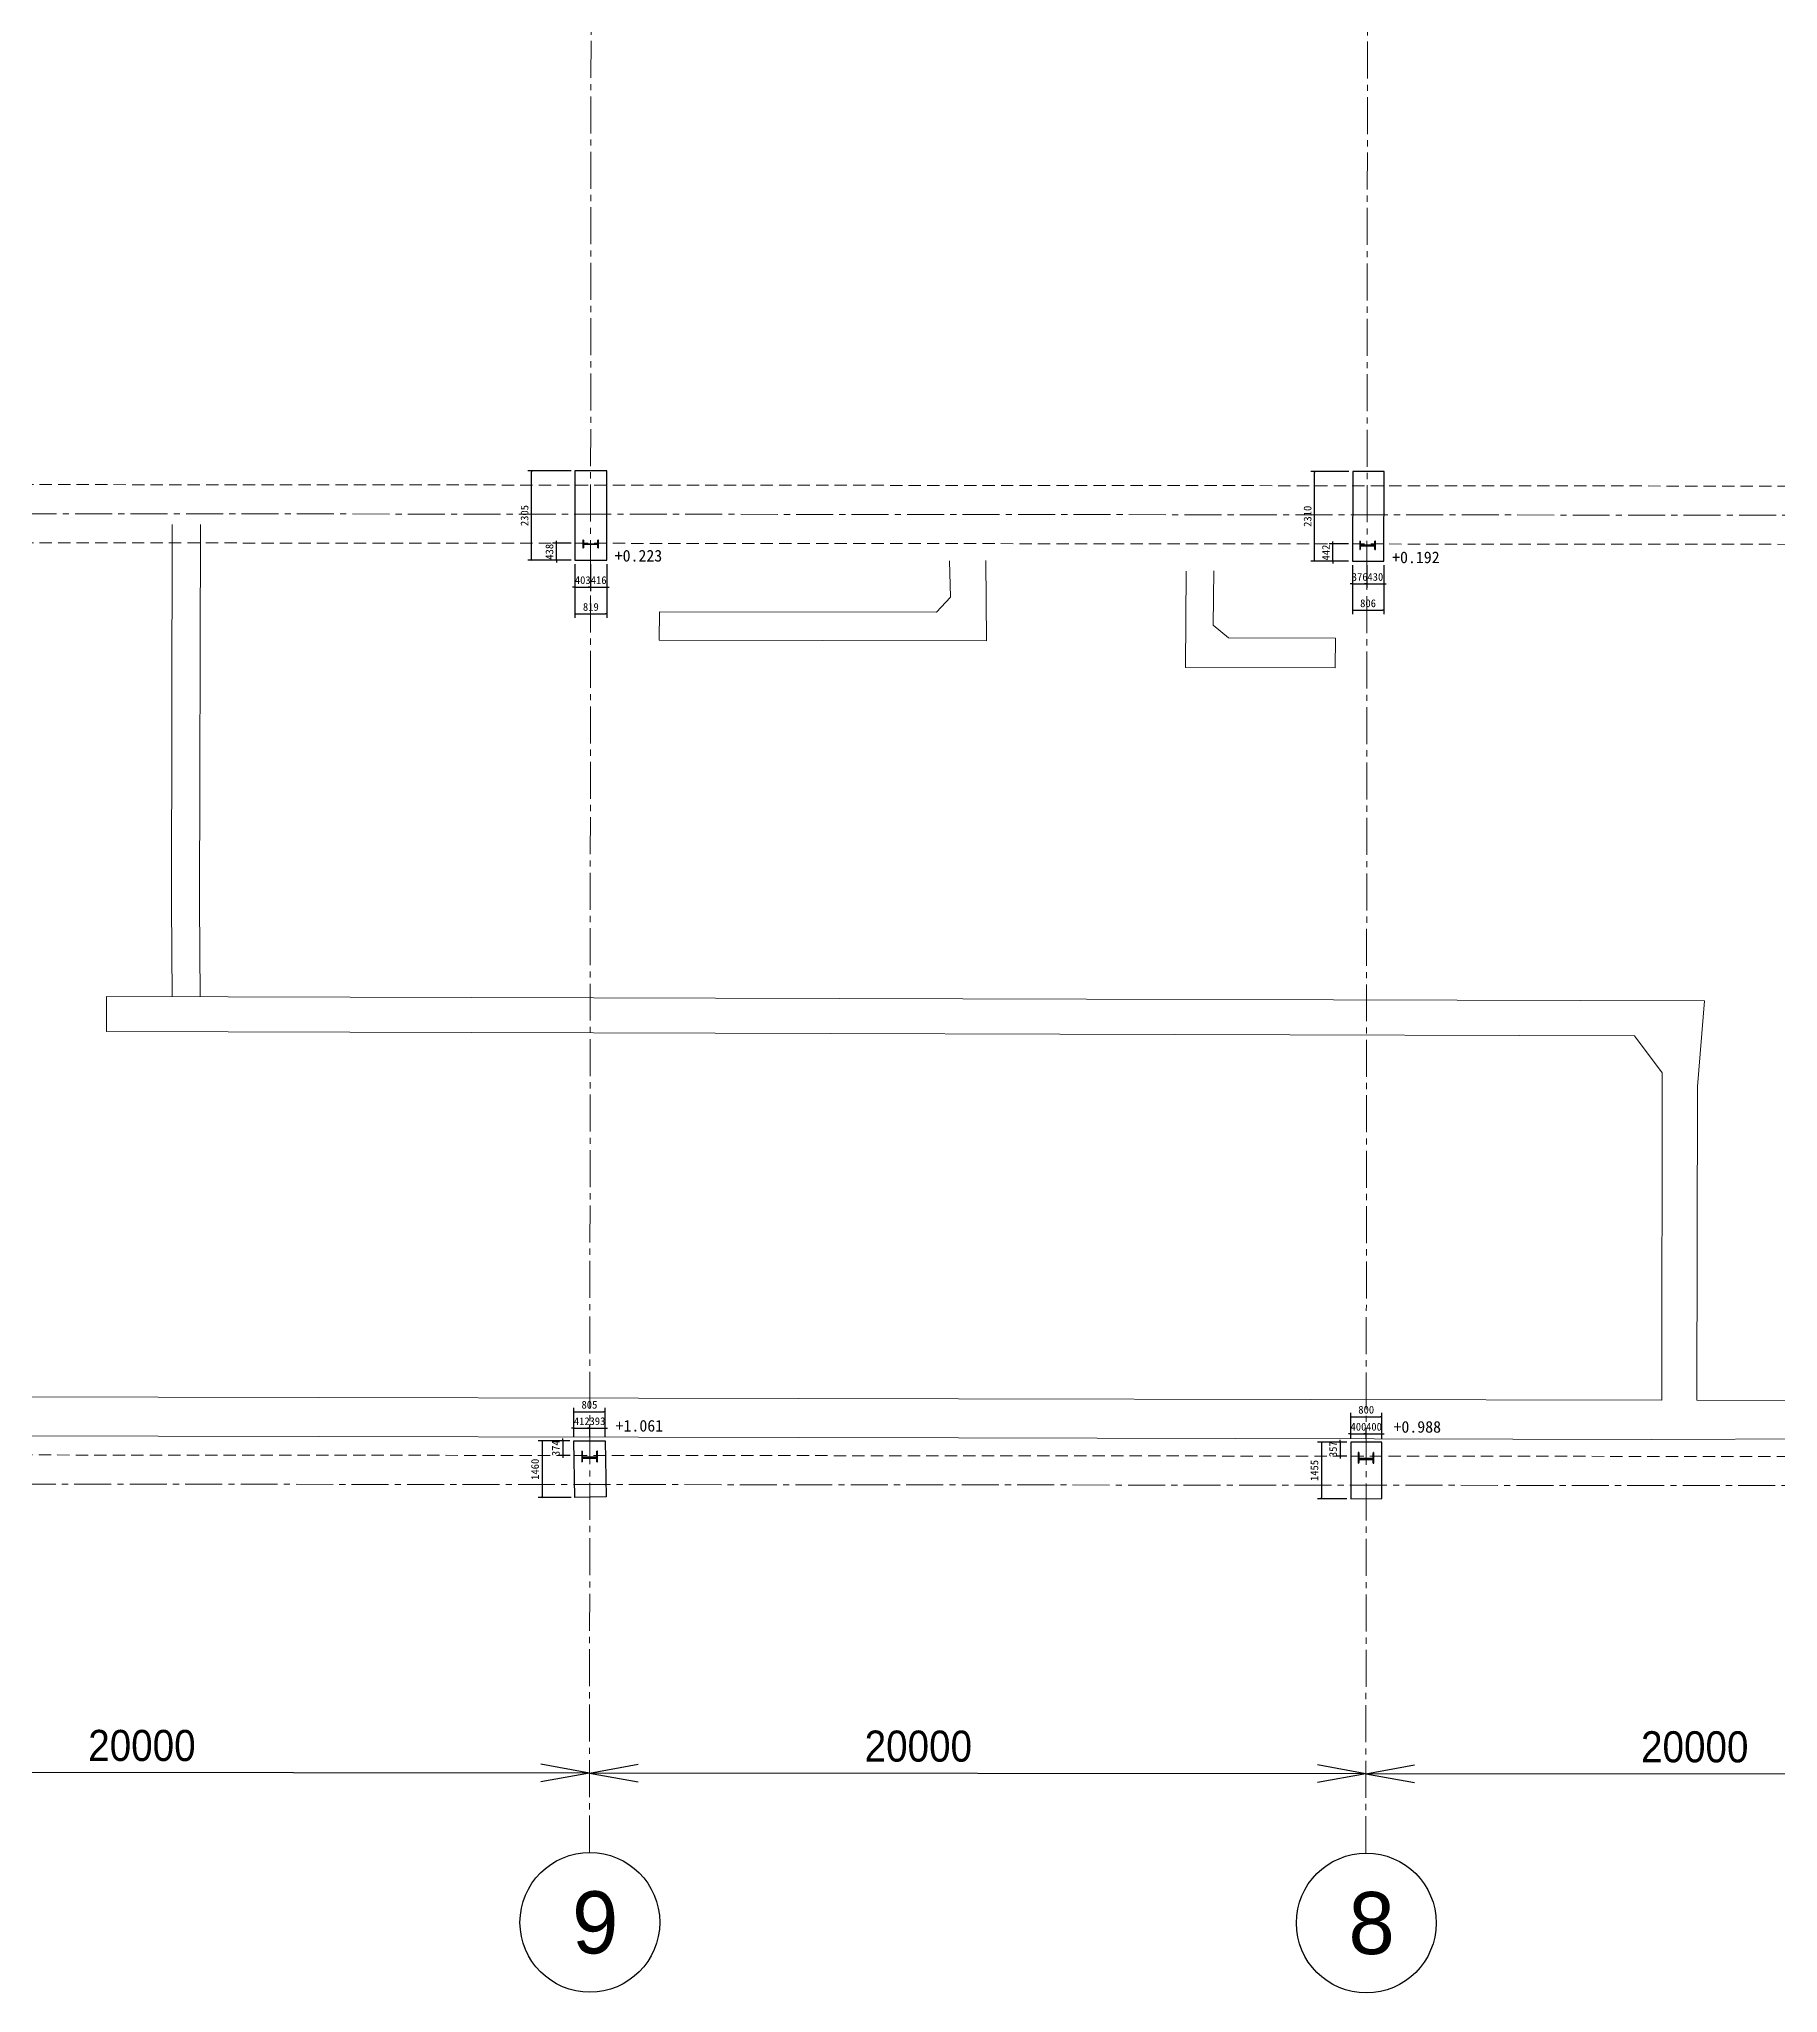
# Model space of a CAD drawing. Header units: millimetres. Extents: x -1487388 to 1863726, y -1887513 to 1367480.
# Drawn here: x 5793 to 50585, y -1440993 to -1390656 of the extents above; entities that cross this region are included whole.
import ezdxf
from ezdxf.enums import TextEntityAlignment as Align

# ---------------------------------------------------------------- set-up
doc = ezdxf.new("R2010")
doc.units = ezdxf.units.MM
doc.header["$LTSCALE"] = 50
doc.header["$PDMODE"] = 35
doc.header["$PDSIZE"] = -0.15
doc.linetypes.add('CENTER', pattern=[9.525, 6.35, -3.175])
doc.linetypes.add('CENTER2', pattern=[28.575, 19.05, -3.175, 3.175, -3.175])
doc.layers.add('一点鎖線', color=6, linetype='CENTER', lineweight=20)
doc.layers.add('注釈', color=9, linetype='Continuous', lineweight=25)
for name, color, linetype in [('上部鉄骨', 30, 'Continuous'), ('下部鉄骨', 3, 'Continuous'), ('基礎', 7, 'Continuous'), ('寸法', 7, 'Continuous'), ('現況', 7, 'Continuous'), ('通り芯', 7, 'Continuous')]:
    doc.layers.add(name, color=color, linetype=linetype)
doc.styles.add('MSゴシック', font='')
doc.styles.get("Standard").update_dxf_attribs({"font": 'MS UI Gothic.ttf'})
doc.styles.get('MSゴシック').set_extended_font_data('MS Gothic')
doc.dimstyles.new('DIM_200_MSゴシック', dxfattribs={"dimtxt": 200, "dimasz": 30, "dimexe": 100, "dimexo": 100, "dimgap": 80, "dimtad": 1, "dimdec": 0, "dimzin": 0, "dimdsep": 46, "dimtxsty": 'MSゴシック', "dimblk": 'DOT', "dimcen": 0, "dimclrd": 256, "dimclre": 256, "dimclrt": 7, "dimaunit": 1, "dimadec": 3, "dimazin": 0, "dimtfac": 1, "dimtdec": 0, "dimtix": 1, "dimtmove": 2, "dimatfit": 3, "dimldrblk": 'ORIGIN2', "dimfxl": 1, "dimtolj": 1, "dimtzin": 0, "dimarcsym": 0})

# ---------------------------------------------------------------- blocks, each defined once
blk = doc.blocks.new('_Dot')
at = {"color": 0, "linetype": 'ByBlock', "lineweight": -2}
blk.add_line((-0.5, 0), (-1, 0), dxfattribs=at)
at = {"color": 0, "linetype": 'ByBlock', "const_width": 0.5}
blk.add_lwpolyline([(-0.25, 0, 1), (0.25, 0, 1)], format="xyb", close=True, dxfattribs=at)
blk = doc.blocks.new('*D46')
at = {"layer": 'Defpoints', "color": 0, "transparency": 16777216}
for p in [(19979, -1426445), (19567, -1426773), (19979, -1426769)]:
    blk.add_point(p, dxfattribs=at)
at = {"layer": '寸法', "lineweight": -2, "transparency": 16777216}
for p, q in [((19537, -1426445), (19507, -1426445)), ((19567, -1426673), (19567, -1426345)), ((19567, -1426445), (19979, -1426445)), ((19979, -1426669), (19979, -1426345)), ((20009, -1426445), (20039, -1426445))]:
    blk.add_line(p, q, dxfattribs=at)
at = {"layer": '寸法', "lineweight": -2, "transparency": 16777216, "xscale": 30, "yscale": 30, "zscale": 30}
blk.add_blockref('_Dot', (19567, -1426445), dxfattribs=at)
at = {"layer": '寸法', "lineweight": -2, "transparency": 16777216, "xscale": 30, "yscale": 30, "zscale": 30, "rotation": 180}
blk.add_blockref('_Dot', (19979, -1426445), dxfattribs=at)
at = {"layer": '寸法', "color": 7, "transparency": 16777216, "insert": (19773, -1426265), "char_height": 200, "attachment_point": 5, "style": 'MSゴシック'}
blk.add_mtext('\\A1;412', dxfattribs=at)
blk = doc.blocks.new('_Origin2')
at = {"color": 0, "linetype": 'ByBlock', "lineweight": -2}
blk.add_line((-0.5, 0), (-1, 0), dxfattribs=at)
for radius in [0.5, 0.25]:
    blk.add_circle((0, 0), radius, dxfattribs=at)
blk = doc.blocks.new('*D47')
at = {"layer": 'Defpoints', "color": 0, "transparency": 16777216}
for p in [(20373, -1426445), (19979, -1426769), (20373, -1426766)]:
    blk.add_point(p, dxfattribs=at)
at = {"layer": '寸法', "lineweight": -2, "transparency": 16777216}
for p, q in [((19949, -1426445), (19919, -1426445)), ((19979, -1426669), (19979, -1426345)), ((19979, -1426445), (20373, -1426445)), ((20373, -1426666), (20373, -1426345)), ((20403, -1426445), (20433, -1426445))]:
    blk.add_line(p, q, dxfattribs=at)
at = {"layer": '寸法', "lineweight": -2, "transparency": 16777216, "xscale": 30, "yscale": 30, "zscale": 30}
blk.add_blockref('_Dot', (19979, -1426445), dxfattribs=at)
at = {"layer": '寸法', "lineweight": -2, "transparency": 16777216, "xscale": 30, "yscale": 30, "zscale": 30, "rotation": 180}
blk.add_blockref('_Dot', (20373, -1426445), dxfattribs=at)
at = {"layer": '寸法', "color": 7, "transparency": 16777216, "insert": (20176, -1426265), "char_height": 200, "attachment_point": 5, "style": 'MSゴシック'}
blk.add_mtext('\\A1;393', dxfattribs=at)
blk = doc.blocks.new('*D48')
at = {"layer": 'Defpoints', "color": 0, "transparency": 16777216}
for p in [(19567, -1426773), (19284, -1427146), (19575, -1427146)]:
    blk.add_point(p, dxfattribs=at)
at = {"layer": '寸法', "lineweight": -2, "transparency": 16777216}
for p, q in [((19467, -1426773), (19184, -1426773)), ((19284, -1426743), (19284, -1426713)), ((19284, -1426773), (19284, -1427146)), ((19475, -1427146), (19184, -1427146)), ((19284, -1427176), (19284, -1427206))]:
    blk.add_line(p, q, dxfattribs=at)
at = {"layer": '寸法', "lineweight": -2, "transparency": 16777216, "xscale": 30, "yscale": 30, "zscale": 30}
for p, rotation in [((19284, -1426773), 270), ((19284, -1427146), 90)]:
    blk.add_blockref('_Dot', p, dxfattribs=dict(at, rotation=rotation))
at = {"layer": '寸法', "color": 7, "transparency": 16777216, "insert": (19104, -1426959), "char_height": 200, "attachment_point": 5, "rotation": 90, "style": 'MSゴシック'}
blk.add_mtext('\\A1;374', dxfattribs=at)
blk = doc.blocks.new('*D49')
at = {"layer": 'Defpoints', "color": 0, "transparency": 16777216}
for p in [(20373, -1426022), (19567, -1426773), (20373, -1426766)]:
    blk.add_point(p, dxfattribs=at)
at = {"layer": '寸法', "lineweight": -2, "transparency": 16777216}
for p, q in [((19567, -1426673), (19567, -1425922)), ((19597, -1426022), (20343, -1426022)), ((20373, -1426666), (20373, -1425922))]:
    blk.add_line(p, q, dxfattribs=at)
at = {"layer": '寸法', "lineweight": -2, "transparency": 16777216, "xscale": 30, "yscale": 30, "zscale": 30, "rotation": 180}
blk.add_blockref('_Dot', (19567, -1426022), dxfattribs=at)
at = {"layer": '寸法', "lineweight": -2, "transparency": 16777216, "xscale": 30, "yscale": 30, "zscale": 30}
blk.add_blockref('_Dot', (20373, -1426022), dxfattribs=at)
at = {"layer": '寸法', "color": 7, "transparency": 16777216, "insert": (19970, -1425842), "char_height": 200, "attachment_point": 5, "style": 'MSゴシック'}
blk.add_mtext('\\A1;805', dxfattribs=at)
blk = doc.blocks.new('*D50')
at = {"layer": 'Defpoints', "color": 0, "transparency": 16777216}
for p in [(39579, -1426806), (39979, -1426588), (39979, -1426807)]:
    blk.add_point(p, dxfattribs=at)
at = {"layer": '寸法', "lineweight": -2, "transparency": 16777216}
for p, q in [((39579, -1426706), (39579, -1426488)), ((39979, -1426707), (39979, -1426488)), ((39549, -1426588), (39519, -1426588)), ((39579, -1426588), (39979, -1426588)), ((40009, -1426588), (40039, -1426588))]:
    blk.add_line(p, q, dxfattribs=at)
at = {"layer": '寸法', "lineweight": -2, "transparency": 16777216, "xscale": 30, "yscale": 30, "zscale": 30}
blk.add_blockref('_Dot', (39579, -1426588), dxfattribs=at)
at = {"layer": '寸法', "lineweight": -2, "transparency": 16777216, "xscale": 30, "yscale": 30, "zscale": 30, "rotation": 180}
blk.add_blockref('_Dot', (39979, -1426588), dxfattribs=at)
at = {"layer": '寸法', "color": 7, "transparency": 16777216, "insert": (39779, -1426408), "char_height": 200, "attachment_point": 5, "style": 'MSゴシック'}
blk.add_mtext('\\A1;400', dxfattribs=at)
blk = doc.blocks.new('*D51')
at = {"layer": 'Defpoints', "color": 0, "transparency": 16777216}
for p in [(39579, -1426806), (39306, -1427164), (39581, -1427164)]:
    blk.add_point(p, dxfattribs=at)
at = {"layer": '寸法', "lineweight": -2, "transparency": 16777216}
for p, q in [((39479, -1426806), (39206, -1426806)), ((39306, -1426776), (39306, -1426746)), ((39306, -1426806), (39306, -1427164)), ((39481, -1427164), (39206, -1427164)), ((39306, -1427194), (39306, -1427224))]:
    blk.add_line(p, q, dxfattribs=at)
at = {"layer": '寸法', "lineweight": -2, "transparency": 16777216, "xscale": 30, "yscale": 30, "zscale": 30}
for p, rotation in [((39306, -1426806), 270), ((39306, -1427164), 90)]:
    blk.add_blockref('_Dot', p, dxfattribs=dict(at, rotation=rotation))
at = {"layer": '寸法', "color": 7, "transparency": 16777216, "insert": (39126, -1426985), "char_height": 200, "attachment_point": 5, "rotation": 90, "style": 'MSゴシック'}
blk.add_mtext('\\A1;357', dxfattribs=at)
blk = doc.blocks.new('*D52')
at = {"layer": 'Defpoints', "color": 0, "transparency": 16777216}
for p in [(40380, -1426149), (39579, -1426806), (40380, -1426806)]:
    blk.add_point(p, dxfattribs=at)
at = {"layer": '寸法', "lineweight": -2, "transparency": 16777216}
for p, q in [((39579, -1426706), (39579, -1426049)), ((40380, -1426706), (40380, -1426049)), ((39609, -1426149), (40350, -1426149))]:
    blk.add_line(p, q, dxfattribs=at)
at = {"layer": '寸法', "lineweight": -2, "transparency": 16777216, "xscale": 30, "yscale": 30, "zscale": 30, "rotation": 180}
blk.add_blockref('_Dot', (39579, -1426149), dxfattribs=at)
at = {"layer": '寸法', "lineweight": -2, "transparency": 16777216, "xscale": 30, "yscale": 30, "zscale": 30}
blk.add_blockref('_Dot', (40380, -1426149), dxfattribs=at)
at = {"layer": '寸法', "color": 7, "transparency": 16777216, "insert": (39979, -1425969), "char_height": 200, "attachment_point": 5, "style": 'MSゴシック'}
blk.add_mtext('\\A1;800', dxfattribs=at)
blk = doc.blocks.new('*D53')
at = {"layer": 'Defpoints', "color": 0, "transparency": 16777216}
for p in [(39979, -1426807), (40380, -1426588), (40380, -1426806)]:
    blk.add_point(p, dxfattribs=at)
at = {"layer": '寸法', "lineweight": -2, "transparency": 16777216}
for p, q in [((39979, -1426707), (39979, -1426488)), ((40380, -1426706), (40380, -1426488)), ((39949, -1426588), (39919, -1426588)), ((39979, -1426588), (40380, -1426588)), ((40410, -1426588), (40440, -1426588))]:
    blk.add_line(p, q, dxfattribs=at)
at = {"layer": '寸法', "lineweight": -2, "transparency": 16777216, "xscale": 30, "yscale": 30, "zscale": 30}
blk.add_blockref('_Dot', (39979, -1426588), dxfattribs=at)
at = {"layer": '寸法', "lineweight": -2, "transparency": 16777216, "xscale": 30, "yscale": 30, "zscale": 30, "rotation": 180}
blk.add_blockref('_Dot', (40380, -1426588), dxfattribs=at)
at = {"layer": '寸法', "color": 7, "transparency": 16777216, "insert": (40179, -1426408), "char_height": 200, "attachment_point": 5, "style": 'MSゴシック'}
blk.add_mtext('\\A1;400', dxfattribs=at)
blk = doc.blocks.new('*D117')
at = {"layer": 'Defpoints', "color": 0, "transparency": 16777216}
for p in [(39122, -1403664), (39625, -1403664), (39623, -1404106)]:
    blk.add_point(p, dxfattribs=at)
at = {"layer": '寸法', "lineweight": -2, "transparency": 16777216}
for p, q in [((39525, -1403664), (39022, -1403664)), ((39122, -1403634), (39122, -1403604)), ((39122, -1404106), (39122, -1403664)), ((39523, -1404106), (39022, -1404106)), ((39122, -1404136), (39122, -1404166))]:
    blk.add_line(p, q, dxfattribs=at)
at = {"layer": '寸法', "lineweight": -2, "transparency": 16777216, "xscale": 30, "yscale": 30, "zscale": 30}
for p, rotation in [((39122, -1403664), 270), ((39122, -1404106), 90)]:
    blk.add_blockref('_Dot', p, dxfattribs=dict(at, rotation=rotation))
at = {"layer": '寸法', "color": 7, "transparency": 16777216, "insert": (38942, -1403885), "char_height": 200, "attachment_point": 5, "rotation": 90, "style": 'MSゴシック'}
blk.add_mtext('\\A1;442', dxfattribs=at)
blk = doc.blocks.new('*D118')
at = {"layer": 'Defpoints', "color": 0, "transparency": 16777216}
for p in [(38650, -1401796), (39633, -1401796), (39623, -1404106)]:
    blk.add_point(p, dxfattribs=at)
at = {"layer": '寸法', "lineweight": -2, "transparency": 16777216}
for p, q in [((39533, -1401796), (38550, -1401796)), ((38650, -1404076), (38650, -1401826)), ((39523, -1404106), (38550, -1404106))]:
    blk.add_line(p, q, dxfattribs=at)
at = {"layer": '寸法', "lineweight": -2, "transparency": 16777216, "xscale": 30, "yscale": 30, "zscale": 30}
for p, rotation in [((38650, -1401796), 90), ((38650, -1404106), 270)]:
    blk.add_blockref('_Dot', p, dxfattribs=dict(at, rotation=rotation))
at = {"layer": '寸法', "color": 7, "transparency": 16777216, "insert": (38470, -1402951), "char_height": 200, "attachment_point": 5, "rotation": 90, "style": 'MSゴシック'}
blk.add_mtext('\\A1;2310', dxfattribs=at)
blk = doc.blocks.new('*D119')
at = {"layer": 'Defpoints', "color": 0, "transparency": 16777216}
for p in [(39623, -1404106), (39999, -1404106), (39999, -1404694)]:
    blk.add_point(p, dxfattribs=at)
at = {"layer": '寸法', "lineweight": -2, "transparency": 16777216}
for p, q in [((39623, -1404206), (39623, -1404794)), ((39999, -1404206), (39999, -1404794)), ((39593, -1404694), (39563, -1404694)), ((39623, -1404694), (39999, -1404694)), ((40029, -1404694), (40059, -1404694))]:
    blk.add_line(p, q, dxfattribs=at)
at = {"layer": '寸法', "lineweight": -2, "transparency": 16777216, "xscale": 30, "yscale": 30, "zscale": 30}
blk.add_blockref('_Dot', (39623, -1404694), dxfattribs=at)
at = {"layer": '寸法', "lineweight": -2, "transparency": 16777216, "xscale": 30, "yscale": 30, "zscale": 30, "rotation": 180}
blk.add_blockref('_Dot', (39999, -1404694), dxfattribs=at)
at = {"layer": '寸法', "color": 7, "transparency": 16777216, "insert": (39811, -1404514), "char_height": 200, "attachment_point": 5, "style": 'MSゴシック'}
blk.add_mtext('\\A1;376', dxfattribs=at)
blk = doc.blocks.new('*D120')
at = {"layer": 'Defpoints', "color": 0, "transparency": 16777216}
for p in [(39625, -1404106), (40429, -1404109), (40429, -1405373)]:
    blk.add_point(p, dxfattribs=at)
at = {"layer": '寸法', "lineweight": -2, "transparency": 16777216}
for p, q in [((39625, -1404206), (39625, -1405473)), ((40429, -1404209), (40429, -1405473)), ((39655, -1405373), (40399, -1405373))]:
    blk.add_line(p, q, dxfattribs=at)
at = {"layer": '寸法', "lineweight": -2, "transparency": 16777216, "xscale": 30, "yscale": 30, "zscale": 30, "rotation": 180}
blk.add_blockref('_Dot', (39625, -1405373), dxfattribs=at)
at = {"layer": '寸法', "lineweight": -2, "transparency": 16777216, "xscale": 30, "yscale": 30, "zscale": 30}
blk.add_blockref('_Dot', (40429, -1405373), dxfattribs=at)
at = {"layer": '寸法', "color": 7, "transparency": 16777216, "insert": (40027, -1405193), "char_height": 200, "attachment_point": 5, "style": 'MSゴシック'}
blk.add_mtext('\\A1;806', dxfattribs=at)
blk = doc.blocks.new('*D121')
at = {"layer": 'Defpoints', "color": 0, "transparency": 16777216}
for p in [(39999, -1404106), (40429, -1404109), (40429, -1404694)]:
    blk.add_point(p, dxfattribs=at)
at = {"layer": '寸法', "lineweight": -2, "transparency": 16777216}
for p, q in [((39999, -1404206), (39999, -1404794)), ((40429, -1404209), (40429, -1404794)), ((39969, -1404694), (39939, -1404694)), ((39999, -1404694), (40429, -1404694)), ((40459, -1404694), (40489, -1404694))]:
    blk.add_line(p, q, dxfattribs=at)
at = {"layer": '寸法', "lineweight": -2, "transparency": 16777216, "xscale": 30, "yscale": 30, "zscale": 30}
blk.add_blockref('_Dot', (39999, -1404694), dxfattribs=at)
at = {"layer": '寸法', "lineweight": -2, "transparency": 16777216, "xscale": 30, "yscale": 30, "zscale": 30, "rotation": 180}
blk.add_blockref('_Dot', (40429, -1404694), dxfattribs=at)
at = {"layer": '寸法', "color": 7, "transparency": 16777216, "insert": (40214, -1404514), "char_height": 200, "attachment_point": 5, "style": 'MSゴシック'}
blk.add_mtext('\\A1;430', dxfattribs=at)
blk = doc.blocks.new('*D122')
at = {"layer": 'Defpoints', "color": 0, "transparency": 16777216}
for p in [(19121, -1403646), (19596, -1403646), (19596, -1404084)]:
    blk.add_point(p, dxfattribs=at)
at = {"layer": '寸法', "lineweight": -2, "transparency": 16777216}
for p, q in [((19496, -1403646), (19021, -1403646)), ((19121, -1403616), (19121, -1403586)), ((19121, -1404084), (19121, -1403646)), ((19496, -1404084), (19021, -1404084)), ((19121, -1404114), (19121, -1404144))]:
    blk.add_line(p, q, dxfattribs=at)
at = {"layer": '寸法', "lineweight": -2, "transparency": 16777216, "xscale": 30, "yscale": 30, "zscale": 30}
for p, rotation in [((19121, -1403646), 270), ((19121, -1404084), 90)]:
    blk.add_blockref('_Dot', p, dxfattribs=dict(at, rotation=rotation))
at = {"layer": '寸法', "color": 7, "transparency": 16777216, "insert": (18941, -1403865), "char_height": 200, "attachment_point": 5, "rotation": 90, "style": 'MSゴシック'}
blk.add_mtext('\\A1;438', dxfattribs=at)
blk = doc.blocks.new('*D123')
at = {"layer": 'Defpoints', "color": 0, "transparency": 16777216}
for p in [(18479, -1401779), (19597, -1401779), (19596, -1404084)]:
    blk.add_point(p, dxfattribs=at)
at = {"layer": '寸法', "lineweight": -2, "transparency": 16777216}
for p, q in [((19497, -1401779), (18379, -1401779)), ((18479, -1404054), (18479, -1401809)), ((19496, -1404084), (18379, -1404084))]:
    blk.add_line(p, q, dxfattribs=at)
at = {"layer": '寸法', "lineweight": -2, "transparency": 16777216, "xscale": 30, "yscale": 30, "zscale": 30}
for p, rotation in [((18479, -1401779), 90), ((18479, -1404084), 270)]:
    blk.add_blockref('_Dot', p, dxfattribs=dict(at, rotation=rotation))
at = {"layer": '寸法', "color": 7, "transparency": 16777216, "insert": (18299, -1402932), "char_height": 200, "attachment_point": 5, "rotation": 90, "style": 'MSゴシック'}
blk.add_mtext('\\A1;2305', dxfattribs=at)
blk = doc.blocks.new('*D124')
at = {"layer": 'Defpoints', "color": 0, "transparency": 16777216}
for p in [(19596, -1404084), (19999, -1404084), (19999, -1404777)]:
    blk.add_point(p, dxfattribs=at)
at = {"layer": '寸法', "lineweight": -2, "transparency": 16777216}
for p, q in [((19596, -1404184), (19596, -1404877)), ((19999, -1404184), (19999, -1404877)), ((19566, -1404777), (19536, -1404777)), ((19596, -1404777), (19999, -1404777)), ((20029, -1404777), (20059, -1404777))]:
    blk.add_line(p, q, dxfattribs=at)
at = {"layer": '寸法', "lineweight": -2, "transparency": 16777216, "xscale": 30, "yscale": 30, "zscale": 30}
blk.add_blockref('_Dot', (19596, -1404777), dxfattribs=at)
at = {"layer": '寸法', "lineweight": -2, "transparency": 16777216, "xscale": 30, "yscale": 30, "zscale": 30, "rotation": 180}
blk.add_blockref('_Dot', (19999, -1404777), dxfattribs=at)
at = {"layer": '寸法', "color": 7, "transparency": 16777216, "insert": (19798, -1404597), "char_height": 200, "attachment_point": 5, "style": 'MSゴシック'}
blk.add_mtext('\\A1;403', dxfattribs=at)
blk = doc.blocks.new('*D125')
at = {"layer": 'Defpoints', "color": 0, "transparency": 16777216}
for p in [(19596, -1404084), (20415, -1404084), (20415, -1405467)]:
    blk.add_point(p, dxfattribs=at)
at = {"layer": '寸法', "lineweight": -2, "transparency": 16777216}
for p, q in [((19596, -1404184), (19596, -1405567)), ((20415, -1404184), (20415, -1405567)), ((19626, -1405467), (20385, -1405467))]:
    blk.add_line(p, q, dxfattribs=at)
at = {"layer": '寸法', "lineweight": -2, "transparency": 16777216, "xscale": 30, "yscale": 30, "zscale": 30, "rotation": 180}
blk.add_blockref('_Dot', (19596, -1405467), dxfattribs=at)
at = {"layer": '寸法', "lineweight": -2, "transparency": 16777216, "xscale": 30, "yscale": 30, "zscale": 30}
blk.add_blockref('_Dot', (20415, -1405467), dxfattribs=at)
at = {"layer": '寸法', "color": 7, "transparency": 16777216, "insert": (20006, -1405287), "char_height": 200, "attachment_point": 5, "style": 'MSゴシック'}
blk.add_mtext('\\A1;819', dxfattribs=at)
blk = doc.blocks.new('*D126')
at = {"layer": 'Defpoints', "color": 0, "transparency": 16777216}
for p in [(19999, -1404084), (20415, -1404084), (20415, -1404777)]:
    blk.add_point(p, dxfattribs=at)
at = {"layer": '寸法', "lineweight": -2, "transparency": 16777216}
for p, q in [((19999, -1404184), (19999, -1404877)), ((20415, -1404184), (20415, -1404877)), ((19969, -1404777), (19939, -1404777)), ((19999, -1404777), (20415, -1404777)), ((20445, -1404777), (20475, -1404777))]:
    blk.add_line(p, q, dxfattribs=at)
at = {"layer": '寸法', "lineweight": -2, "transparency": 16777216, "xscale": 30, "yscale": 30, "zscale": 30}
blk.add_blockref('_Dot', (19999, -1404777), dxfattribs=at)
at = {"layer": '寸法', "lineweight": -2, "transparency": 16777216, "xscale": 30, "yscale": 30, "zscale": 30, "rotation": 180}
blk.add_blockref('_Dot', (20415, -1404777), dxfattribs=at)
at = {"layer": '寸法', "color": 7, "transparency": 16777216, "insert": (20207, -1404597), "char_height": 200, "attachment_point": 5, "style": 'MSゴシック'}
blk.add_mtext('\\A1;416', dxfattribs=at)
blk = doc.blocks.new('*D144')
at = {"layer": 'Defpoints', "color": 0, "transparency": 16777216}
for p in [(39579, -1426806), (38825, -1428261), (39584, -1428261)]:
    blk.add_point(p, dxfattribs=at)
at = {"layer": '寸法', "lineweight": -2, "transparency": 16777216}
for p, q in [((39479, -1426806), (38725, -1426806)), ((38825, -1426836), (38825, -1428231)), ((39484, -1428261), (38725, -1428261))]:
    blk.add_line(p, q, dxfattribs=at)
at = {"layer": '寸法', "lineweight": -2, "transparency": 16777216, "xscale": 30, "yscale": 30, "zscale": 30}
for p, rotation in [((38825, -1426806), 90), ((38825, -1428261), 270)]:
    blk.add_blockref('_Dot', p, dxfattribs=dict(at, rotation=rotation))
at = {"layer": '寸法', "color": 7, "transparency": 16777216, "insert": (38645, -1427534), "char_height": 200, "attachment_point": 5, "rotation": 90, "style": 'MSゴシック'}
blk.add_mtext('\\A1;1455', dxfattribs=at)
blk = doc.blocks.new('*D145')
at = {"layer": 'Defpoints', "color": 0, "transparency": 16777216}
for p in [(19567, -1426773), (18750, -1428233), (19597, -1428233)]:
    blk.add_point(p, dxfattribs=at)
at = {"layer": '寸法', "lineweight": -2, "transparency": 16777216}
for p, q in [((19467, -1426773), (18650, -1426773)), ((18750, -1426803), (18750, -1428203)), ((19497, -1428233), (18650, -1428233))]:
    blk.add_line(p, q, dxfattribs=at)
at = {"layer": '寸法', "lineweight": -2, "transparency": 16777216, "xscale": 30, "yscale": 30, "zscale": 30}
for p, rotation in [((18750, -1426773), 90), ((18750, -1428233), 270)]:
    blk.add_blockref('_Dot', p, dxfattribs=dict(at, rotation=rotation))
at = {"layer": '寸法', "color": 7, "transparency": 16777216, "insert": (18570, -1427503), "char_height": 200, "attachment_point": 5, "rotation": 90, "style": 'MSゴシック'}
blk.add_mtext('\\A1;1460', dxfattribs=at)

msp = doc.modelspace()

# ---------------------------------------------------------------- linework, layer by layer
at = {"layer": '一点鎖線'}
for p, q in [((-270894.5, -1401894.7), (203109, -1402305.3)), ((-270895.8, -1403394.7), (203107.7, -1403805.3)), ((-270916.2, -1426894.6), (203087.3, -1427305.3))]:
    msp.add_line(p, q, dxfattribs=at)
at = {"layer": '上部鉄骨'}
for p, q in [((19818.8, -1403562.8), (19807.1, -1403562.8)), ((19807.1, -1403562.8), (19807.1, -1403762.8)), ((19807.1, -1403762.8), (19818.8, -1403762.8)), ((19818.8, -1403562.8), (19818.8, -1403762.8)), ((19818.8, -1403656.8), (20195.3, -1403656.8)), ((19818.8, -1403662.8), (20195.3, -1403662.8)), ((19818.8, -1403668.8), (20195.3, -1403668.8)), ((20007.1, -1403668.8), (20007.1, -1403656.8)), ((20195.3, -1403762.8), (20195.3, -1403562.8)), ((20207.1, -1403562.8), (20195.3, -1403562.8)), ((20195.3, -1403762.8), (20207.1, -1403762.8)), ((20207.1, -1403762.8), (20207.1, -1403562.8)), ((39826.5, -1403595.3), (39814.8, -1403595.3)), ((39814.8, -1403595.3), (39814.8, -1403795.3)), ((39814.8, -1403795.3), (39826.5, -1403795.3)), ((39826.5, -1403595.3), (39826.5, -1403795.3)), ((39826.5, -1403689.3), (40203.1, -1403689.3)), ((39826.5, -1403695.3), (40203.1, -1403695.3)), ((39826.5, -1403701.3), (40203.1, -1403701.3)), ((40014.8, -1403701.3), (40014.8, -1403689.3)), ((40203.1, -1403795.3), (40203.1, -1403595.3)), ((40214.8, -1403595.3), (40203.1, -1403595.3)), ((40203.1, -1403795.3), (40214.8, -1403795.3)), ((40214.8, -1403795.3), (40214.8, -1403595.3)), ((19785.9, -1427036.9), (19774.2, -1427036.9)), ((19774.2, -1427036.9), (19774.2, -1427288.8)), ((19785.9, -1427036.9), (19785.9, -1427288.8)), ((20162.5, -1427288.8), (20162.5, -1427036.9)), ((20174.2, -1427036.9), (20162.5, -1427036.9)), ((20174.2, -1427288.8), (20174.2, -1427036.9)), ((19774.2, -1427288.8), (19785.9, -1427288.8)), ((19785.9, -1427182.8), (20162.5, -1427182.8)), ((19785.9, -1427188.8), (20162.5, -1427188.8)), ((19785.9, -1427194.8), (20162.5, -1427194.8)), ((19974.2, -1427194.8), (19974.2, -1427182.8)), ((20162.5, -1427288.8), (20174.2, -1427288.8)), ((39787.2, -1427074.6), (39775.5, -1427074.6)), ((39775.5, -1427074.6), (39775.5, -1427326.5)), ((39775.5, -1427326.5), (39787.2, -1427326.5)), ((39787.2, -1427074.6), (39787.2, -1427326.5)), ((39787.2, -1427220.5), (40163.8, -1427220.5)), ((39787.2, -1427226.5), (40163.8, -1427226.5)), ((39787.2, -1427232.5), (40163.8, -1427232.5)), ((39975.5, -1427232.5), (39975.5, -1427220.5)), ((40163.8, -1427326.5), (40163.8, -1427074.6)), ((40175.5, -1427074.6), (40163.8, -1427074.6)), ((40163.8, -1427326.5), (40175.5, -1427326.5)), ((40175.5, -1427326.5), (40175.5, -1427074.6))]:
    msp.add_line(p, q, dxfattribs=at)
at = {"layer": '下部鉄骨'}
for p, q in [((19813.2, -1403564.5), (19801.5, -1403564.5)), ((19801.5, -1403564.5), (19801.5, -1403764.5)), ((19801.5, -1403764.5), (19813.2, -1403764.5)), ((19813.2, -1403564.5), (19813.2, -1403764.5)), ((19813.2, -1403658.5), (20189.8, -1403658.5)), ((19813.2, -1403664.5), (20189.8, -1403664.5)), ((19813.2, -1403670.5), (20189.8, -1403670.5)), ((20001.5, -1403670.5), (20001.5, -1403658.5)), ((20189.8, -1403764.5), (20189.8, -1403564.5)), ((20201.5, -1403564.5), (20189.8, -1403564.5)), ((20189.8, -1403764.5), (20201.5, -1403764.5)), ((20201.5, -1403764.5), (20201.5, -1403564.5)), ((39827.7, -1403603.2), (39816, -1403603.2)), ((39816, -1403603.2), (39816, -1403803.2)), ((39816, -1403803.2), (39827.7, -1403803.2)), ((39827.7, -1403603.2), (39827.7, -1403803.2)), ((39827.7, -1403697.2), (40204.3, -1403697.2)), ((39827.7, -1403703.2), (40204.3, -1403703.2)), ((39827.7, -1403709.2), (40204.3, -1403709.2)), ((40016, -1403709.2), (40016, -1403697.2)), ((40204.3, -1403803.2), (40204.3, -1403603.2)), ((40216, -1403603.2), (40204.3, -1403603.2)), ((40204.3, -1403803.2), (40216, -1403803.2)), ((40216, -1403803.2), (40216, -1403603.2)), ((19786.5, -1427058.8), (19774.7, -1427058.8)), ((19774.7, -1427058.8), (19774.7, -1427310.7)), ((19774.7, -1427310.7), (19786.5, -1427310.7)), ((19786.5, -1427058.8), (19786.5, -1427310.7)), ((19786.5, -1427204.7), (20163, -1427204.7)), ((19786.5, -1427210.7), (20163, -1427210.7)), ((19786.5, -1427216.7), (20163, -1427216.7)), ((19974.7, -1427216.7), (19974.7, -1427204.7)), ((20163, -1427310.7), (20163, -1427058.8)), ((20174.7, -1427058.8), (20163, -1427058.8)), ((20163, -1427310.7), (20174.7, -1427310.7)), ((20174.7, -1427310.7), (20174.7, -1427058.8)), ((39784.7, -1427095), (39773, -1427095)), ((39773, -1427095), (39773, -1427346.9)), ((39773, -1427346.9), (39784.7, -1427346.9)), ((39784.7, -1427095), (39784.7, -1427346.9)), ((39784.7, -1427240.9), (40161.3, -1427240.9)), ((39784.7, -1427246.9), (40161.3, -1427246.9)), ((39784.7, -1427252.9), (40161.3, -1427252.9)), ((39973, -1427252.9), (39973, -1427240.9)), ((40161.3, -1427346.9), (40161.3, -1427095)), ((40173, -1427095), (40161.3, -1427095)), ((40161.3, -1427346.9), (40173, -1427346.9)), ((40173, -1427346.9), (40173, -1427095))]:
    msp.add_line(p, q, dxfattribs=at)
at = {"layer": '基礎'}
for points in [[(19596.3, -1404084), (20415.3, -1404084.2), (20416.1, -1401779.4), (19597.1, -1401779.1)], [(39622.9, -1404105.6), (40429.2, -1404109), (40438.9, -1401799.3), (39632.6, -1401795.8)]]:
    msp.add_lwpolyline(points, close=True, dxfattribs=at)
for points in [[(19597.3, -1428233.1), (19567.1, -1426772.7), (20372.5, -1426766.2), (20400, -1428211.2), (19597.3, -1428233.1)], [(40384.8, -1428255.4), (40379.6, -1426806.1), (39579.3, -1426806.2), (39584.3, -1428261), (40384.8, -1428255.4)]]:
    msp.add_lwpolyline(points, dxfattribs=at)
at = {"layer": '寸法'}
for p, q in [((19971.9, -1435327.6), (18720.9, -1435101.8)), ((19971.9, -1435327.6), (21223.3, -1435103.9)), ((19971.9, -1435327.6), (-28.1, -1435310.3)), ((19971.9, -1435327.6), (18720.5, -1435551.4)), ((39971.9, -1435345), (19971.9, -1435327.6)), ((19971.9, -1435327.6), (21222.9, -1435553.5)), ((39971.9, -1435345), (38720.5, -1435568.7)), ((39971.9, -1435345), (38720.9, -1435119.1)), ((39971.9, -1435345), (41223.3, -1435121.2)), ((59971.9, -1435362.3), (39971.9, -1435345)), ((39971.9, -1435345), (41222.9, -1435570.8))]:
    msp.add_line(p, q, dxfattribs=at)
at = {"layer": '注釈', "color": 7}
for centre in [(19980.7, -1439176.1), (39980.7, -1439193.4)]:
    msp.add_circle(centre, 1800, dxfattribs=at)
at = {"layer": '現況', "color": 140, "lineweight": 18}
for p, q in [((9202.1, -1412940.4), (9220.1, -1403161.8)), ((9929.1, -1412938.4), (9947.1, -1403163.1)), ((29249.1, -1404100.1), (29270.1, -1405030.9)), ((30199.8, -1406155.7), (30181.1, -1404085.8)), ((35324.7, -1406848.1), (35339.8, -1404362.3)), ((36057.3, -1404358.5), (36038.5, -1405751.7)), ((21771.9, -1405408), (21767.8, -1406142.7)), ((28909.9, -1405419.1), (21771.9, -1405408)), ((29270.1, -1405030.9), (28909.9, -1405419.1)), ((36038.5, -1405751.7), (36429.2, -1406082.1)), ((21767.8, -1406142.7), (30199.8, -1406155.7)), ((36429.2, -1406082.1), (39185.6, -1406091.7)), ((39185.6, -1406091.7), (39183, -1406852)), ((39183, -1406852), (35324.7, -1406848.1)), ((9219.4, -1415327.6), (9202.1, -1412940.4)), ((9946.4, -1415329.4), (9929.1, -1412938.4)), ((7532.6, -1415323.3), (7530.3, -1416227.9)), ((23213.7, -1415363.3), (7532.6, -1415323.3)), ((48692.7, -1415437.9), (23213.7, -1415363.3)), ((48509, -1417645.3), (48692.7, -1415437.9)), ((23211, -1416267.9), (7530.3, -1416227.9)), ((46893.4, -1416337.3), (23211, -1416267.9)), ((47604.8, -1417290.6), (46893.4, -1416337.3)), ((47604.8, -1417290.6), (47595.2, -1425725.1)), ((48499.8, -1425720), (48509, -1417645.3)), ((29479.5, -1425685.3), (4015.6, -1425634.9)), ((47595.2, -1425725.1), (29479.5, -1425685.3)), ((64419.3, -1425756.7), (48499.8, -1425720)), ((29477.3, -1426694.2), (4252.7, -1426644.3)), ((47327.8, -1426733.4), (29477.3, -1426694.2)), ((64416.2, -1426661.3), (47327.8, -1426733.4))]:
    msp.add_line(p, q, dxfattribs=at)
at = {"layer": '通り芯', "color": 8, "linetype": 'CENTER2', "lineweight": 13}
for p, q in [((19970.1, -1437376.1), (20051.1, -1343930.1)), ((39970.1, -1437393.5), (40051.1, -1343947.4)), ((-276170.8, -1402640.1), (213393.3, -1403064.2)), ((-276192.4, -1427640), (213371.6, -1428064.2))]:
    msp.add_line(p, q, dxfattribs=at)

# ---------------------------------------------------------------- texts
at = {"layer": '寸法', "width": 0.929941}
for p in [(7058.5, -1435016.4), (27058.5, -1435033.7), (47058.5, -1435051)]:
    msp.add_text('20000', height=800, rotation=359.95036, dxfattribs=at).set_placement(p)
at = {"layer": '注釈', "color": 7}
for s, p in [('9', (19522.9, -1439975.7)), ('8', (39522.9, -1439993))]:
    msp.add_text(s, height=1600, rotation=359.95036, dxfattribs=at).set_placement(p)
at = {"layer": '現況', "style": 'MSゴシック'}
for s, p in [('+0.223', (21232.3, -1403966.5, 223)), ('+0.192', (41258.8, -1404008.1, 191.8)), ('+1.061', (21256.6, -1426381.3, 1061.1)), ('+0.988', (41294.6, -1426409.7, 987.8))]:
    msp.add_text(s, height=300, dxfattribs=at).set_placement(p, align=Align.MIDDLE_CENTER)

# ---------------------------------------------------------------- dimensions: what is measured, and where the dimension line sits
at = {"layer": '寸法'}
for base, p1, p2, picture, middle in [((18479.4, -1401779.1), (19596.3, -1404084), (19597.1, -1401779.1), '*D123', (18299.4, -1402931.5)), ((38650, -1401795.8), (39622.9, -1404105.6), (39632.6, -1401795.8), '*D118', (38470, -1402950.7)), ((19120.8, -1403646.3), (19596.3, -1404084), (19596.5, -1403646.3), '*D122', (18940.8, -1403865.1)), ((39121.8, -1403663.7), (39622.9, -1404105.6), (39624.7, -1403663.7), '*D117', (38941.8, -1403884.6)), ((18750.5, -1428233.1), (19567.1, -1426772.7), (19597.3, -1428233.1), '*D145', (18570.5, -1427502.9)), ((19283.9, -1427146.3), (19567.1, -1426772.7), (19574.8, -1427146.3), '*D48', (19103.9, -1426959.5)), ((38824.9, -1428261), (39579.3, -1426806.2), (39584.3, -1428261), '*D144', (38644.9, -1427533.6)), ((39306.4, -1427163.6), (39579.3, -1426806.2), (39580.5, -1427163.6), '*D51', (39126.4, -1426984.9))]:
    dim = msp.add_linear_dim(base=base, p1=p1, p2=p2, angle=90, dimstyle='DIM_200_MSゴシック', dxfattribs=at)
    dim.commit()
    dim.dimension.update_dxf_attribs({"geometry": picture, "text_midpoint": middle})
for base, p1, p2, picture, middle in [((19999, -1404777.5), (19596.3, -1404084), (19999, -1404084.1), '*D124', (19797.7, -1404597.5)), ((20415.3, -1405467.3), (19596.3, -1404084), (20415.3, -1404084.2), '*D125', (20005.8, -1405287.3)), ((20415.3, -1404777.5), (19999, -1404084.1), (20415.3, -1404084.2), '*D126', (20207.1, -1404597.5)), ((39998.9, -1404694), (39622.9, -1404105.6), (39998.9, -1404105.9), '*D119', (39810.9, -1404514)), ((40429.2, -1404694), (39998.9, -1404105.9), (40429.2, -1404109), '*D121', (40214, -1404514)), ((20372.5, -1426022.2), (19567.1, -1426772.7), (20372.5, -1426766.2), '*D49', (19969.8, -1425842.2)), ((40379.6, -1426149.3), (39579.3, -1426806.2), (40379.6, -1426806.1), '*D52', (39979.4, -1425969.3)), ((19979.3, -1426444.8), (19567.1, -1426772.7), (19979.3, -1426769.4), '*D46', (19773.2, -1426264.8)), ((20372.5, -1426444.8), (19979.3, -1426769.4), (20372.5, -1426766.2), '*D47', (20175.9, -1426264.8)), ((39979.3, -1426588.2), (39579.3, -1426806.2), (39979.3, -1426806.5), '*D50', (39779.3, -1426408.2)), ((40379.6, -1426588.2), (39979.3, -1426806.5), (40379.6, -1426806.1), '*D53', (40179.4, -1426408.2))]:
    dim = msp.add_linear_dim(base=base, p1=p1, p2=p2, dimstyle='DIM_200_MSゴシック', dxfattribs=at)
    dim.commit()
    dim.dimension.update_dxf_attribs({"geometry": picture, "text_midpoint": middle})
dim = msp.add_linear_dim(base=(40429.2, -1405373.2), p1=(39624.6, -1404105.6), p2=(40429.2, -1404109), text='806', dimstyle='DIM_200_MSゴシック', dxfattribs=at)
dim.commit()
dim.dimension.update_dxf_attribs({"geometry": '*D120', "text_midpoint": (40026.9, -1405193.2)})

doc.saveas('drawing.dxf')
